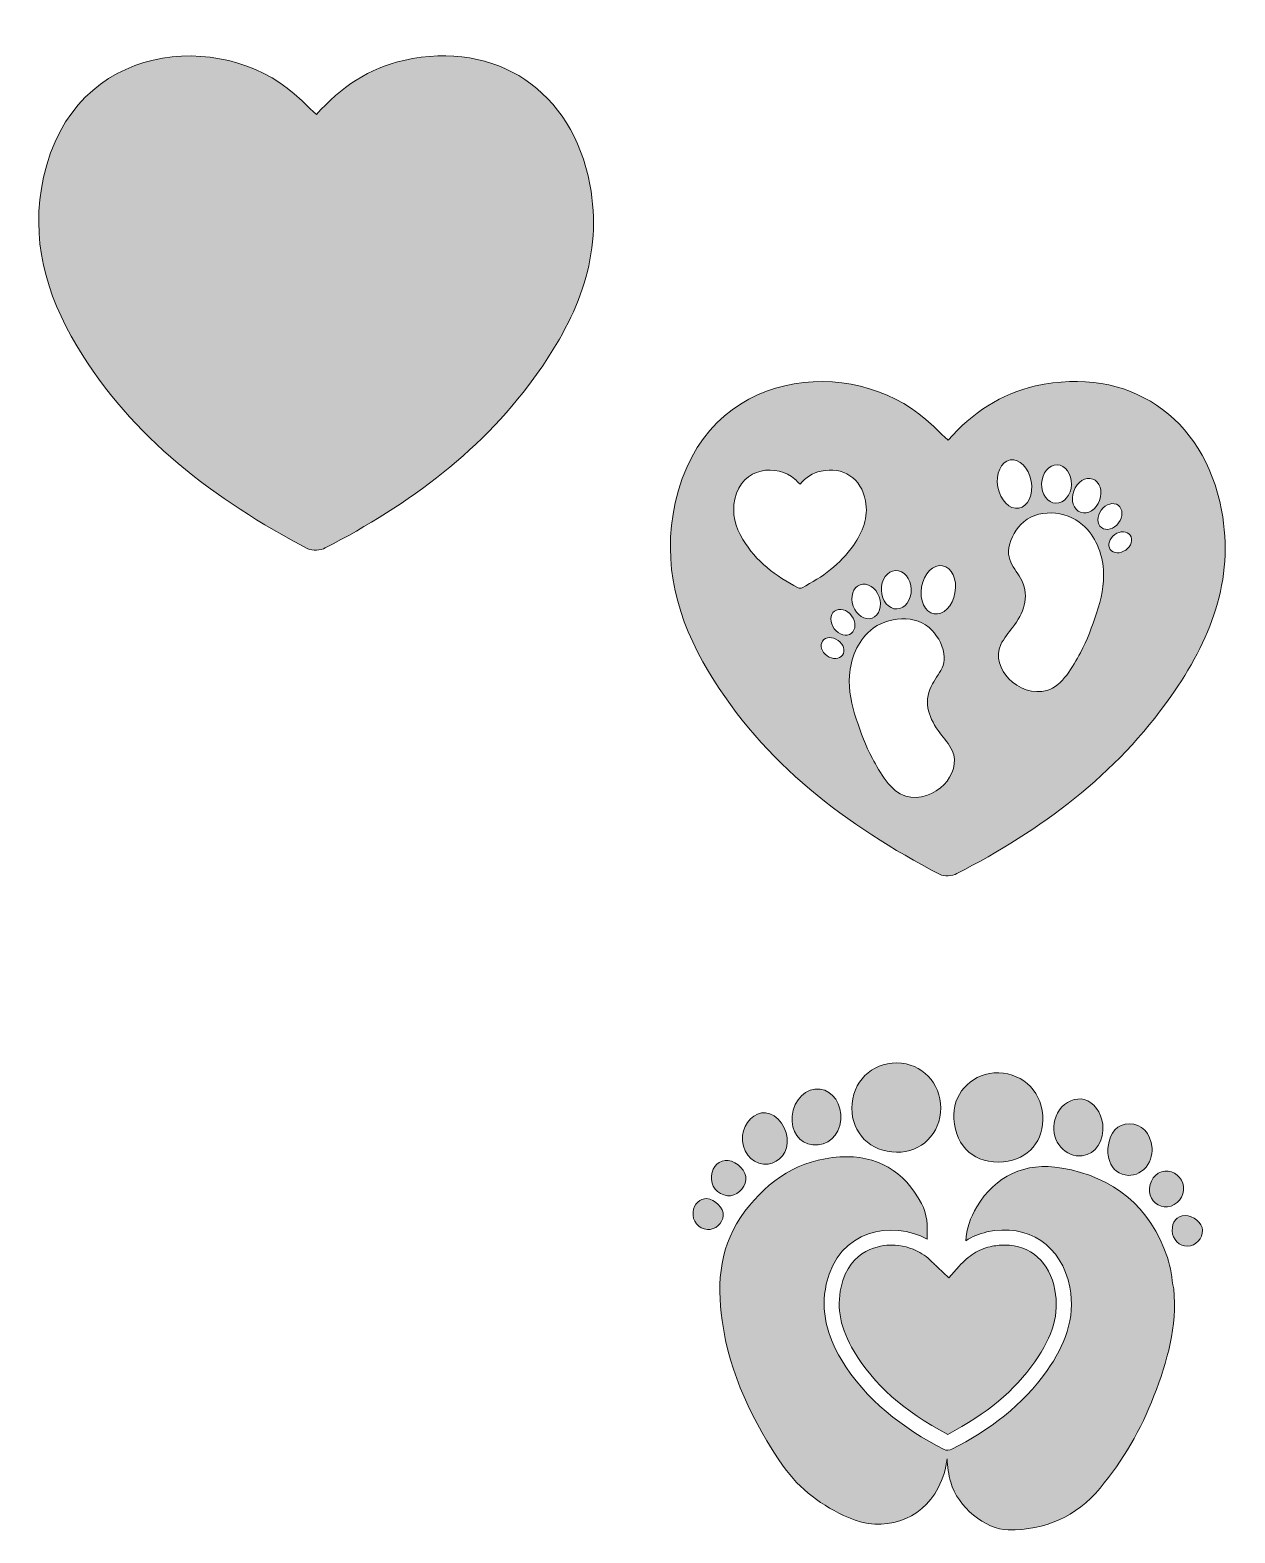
# Model space of a CAD drawing. Extents: x -409 to 1184, y -800 to 197.
# Drawn here: x -409 to 390, y -800 to 197 of the extents above; entities that cross this region are included whole.
import ezdxf

# ---------------------------------------------------------------- set-up
doc = ezdxf.new("R2010")
doc.units = 0
doc.header["$MEASUREMENT"] = 0
doc.layers.add('Layer 1', color=7, linetype='Continuous', lineweight=0)

# ---------------------------------------------------------------- blocks, each defined once
blk = doc.blocks.new('Block_2')
at = {"layer": 'Layer 1', "true_color": 0xed1c24, "transparency": 33554687}
h = blk.add_hatch(color=240, dxfattribs=at)
h.dxf.hatch_style = 2
edge = h.paths.add_edge_path()
edge.add_spline(control_points=[(162.9, -547.19), (179.74, -548.92), (193.47, -537.81), (195.14, -521.08), (196.81, -504.43), (185.42, -489.96), (169.36, -488.32), (152.15, -486.58), (138.27, -497.87), (136.54, -515.04), (134.85, -531.78), (146.07, -545.46), (162.9, -547.19)], knot_values=[0, 0, 0, 0, 1, 1, 1, 2, 2, 2, 3, 3, 3, 4, 4, 4, 4], degree=3, periodic=0)
h = blk.add_hatch(color=240, dxfattribs=at)
h.dxf.hatch_style = 2
edge = h.paths.add_edge_path()
edge.add_spline(control_points=[(237.06, -553.72), (253.32, -552.34), (264.27, -539.35), (262.99, -522.94), (261.63, -505.56), (247.73, -493.47), (230.62, -494.79), (214.6, -496.03), (202.87, -509.47), (204.02, -525.29), (205.4, -544.31), (218.19, -555.31), (237.06, -553.72)], knot_values=[0, 0, 0, 0, 1, 1, 1, 2, 2, 2, 3, 3, 3, 4, 4, 4, 4], degree=3, periodic=0)
h = blk.add_hatch(color=240, dxfattribs=at)
h.dxf.hatch_style = 2
edge = h.paths.add_edge_path()
edge.add_spline(control_points=[(110.39, -542.34), (120.47, -543.38), (128.03, -536.7), (129.04, -525.83), (129.99, -515.61), (123.84, -506.52), (115.27, -505.47), (106.21, -504.36), (97.89, -512.43), (96.83, -523.34), (95.84, -533.54), (101.46, -541.41), (110.39, -542.34)], knot_values=[0, 0, 0, 0, 1, 1, 1, 2, 2, 2, 3, 3, 3, 4, 4, 4, 4], degree=3, periodic=0)
h = blk.add_hatch(color=240, dxfattribs=at)
h.dxf.hatch_style = 2
edge = h.paths.add_edge_path()
edge.add_spline(control_points=[(289.19, -549.67), (298.17, -548.49), (303.81, -539.82), (302.75, -528.84), (301.99, -520.95), (296.86, -514.05), (290.49, -512.34), (285.15, -510.91), (277.6, -513.83), (274.08, -519.26), (272.37, -521.9), (271.02, -525.05), (270.49, -528.14), (268.46, -540.04), (278.24, -551.12), (289.19, -549.67)], knot_values=[0, 0, 0, 0, 1, 1, 1, 2, 2, 2, 3, 3, 3, 4, 4, 4, 5, 5, 5, 5], degree=3, periodic=0)
h = blk.add_hatch(color=240, dxfattribs=at)
h.dxf.hatch_style = 2
edge = h.paths.add_edge_path()
edge.add_spline(control_points=[(77.82, -555.22), (85.88, -555.89), (92.67, -549.91), (93.5, -541.4), (94.4, -532.17), (87.03, -521.74), (79.17, -521.12), (71.82, -520.53), (64.76, -527.58), (63.94, -536.34), (63.02, -546.17), (69.13, -554.48), (77.82, -555.22)], knot_values=[0, 0, 0, 0, 1, 1, 1, 2, 2, 2, 3, 3, 3, 4, 4, 4, 4], degree=3, periodic=0)
h = blk.add_hatch(color=240, dxfattribs=at)
h.dxf.hatch_style = 2
edge = h.paths.add_edge_path()
edge.add_spline(control_points=[(315.68, -561.89), (321, -563.69), (325.89, -562.48), (330.06, -558.71), (334.51, -554.7), (335.66, -549.47), (335.47, -544.57), (334.47, -534.33), (328.73, -528.51), (320.37, -528.53), (312.53, -528.55), (307.42, -534), (306.4, -543.54), (306.2, -545.45), (306.02, -547.45), (306.36, -549.32), (307.4, -554.98), (309.79, -559.9), (315.68, -561.89)], knot_values=[0, 0, 0, 0, 1, 1, 1, 2, 2, 2, 3, 3, 3, 4, 4, 4, 5, 5, 5, 6, 6, 6, 6], degree=3, periodic=0)
h = blk.add_hatch(color=240, dxfattribs=at)
h.dxf.hatch_style = 2
edge = h.paths.add_edge_path()
edge.add_spline(control_points=[(53.79, -576.23), (59.46, -576.91), (65.53, -571.67), (66.07, -565.63), (66.56, -560.16), (60.45, -553.5), (54.37, -552.87), (48.51, -552.26), (43.97, -556.39), (43.22, -563.02), (42.47, -569.66), (47.1, -575.44), (53.79, -576.23)], knot_values=[0, 0, 0, 0, 1, 1, 1, 2, 2, 2, 3, 3, 3, 4, 4, 4, 4], degree=3, periodic=0)
h = blk.add_hatch(color=240, dxfattribs=at)
h.dxf.hatch_style = 2
edge = h.paths.add_edge_path()
edge.add_spline(control_points=[(345.7, -617.12), (334.22, -583.46), (310.36, -563.86), (275.57, -557.84), (251.26, -553.64), (231.63, -562.99), (219.26, -583.47), (214.79, -590.87), (212.46, -598.44), (211.93, -606.06), (216.2, -603.36), (220.86, -601.39), (225.96, -600.26), (253.33, -594.18), (275.69, -609.31), (280.93, -636.96), (284.89, -657.84), (277.42, -675.63), (265.92, -692.09), (249.73, -715.28), (227.58, -731.57), (202.72, -744.41), (201.3, -745.14), (198.9, -745.34), (197.56, -744.64), (170, -730.14), (145.57, -711.95), (129.26, -684.67), (120.07, -669.3), (115.45, -652.98), (119.44, -634.8), (127.45, -598.41), (163.48, -592.31), (186.26, -605.04), (186.67, -595.74), (186.37, -588.4), (182.63, -581.43), (171.01, -559.83), (153.21, -549.01), (128.48, -550.47), (101.55, -552.06), (81.26, -565.71), (65.39, -586.54), (48.89, -608.19), (46.66, -633.22), (50.31, -659.04), (55.35, -694.68), (70.56, -726.33), (90.89, -755.54), (101.71, -771.08), (116.77, -782.13), (134.11, -789.73), (157.31, -799.9), (182.17, -791.74), (193.64, -769.93), (196.94, -763.65), (198.87, -757.23), (199.59, -750.74), (199.75, -755.87), (200.55, -761.07), (201.97, -766.28), (206.38, -782.47), (225.14, -797.7), (240.09, -797.85), (264.65, -798.09), (285.1, -789.26), (300.98, -770.2), (316.35, -751.77), (328.18, -731.26), (336.78, -708.93), (345.54, -686.18), (352.31, -662.97), (349.84, -638), (348.5, -631.02), (347.98, -623.77), (345.7, -617.12)], knot_values=[0, 0, 0, 0, 1, 1, 1, 2, 2, 2, 3, 3, 3, 4, 4, 4, 5, 5, 5, 6, 6, 6, 7, 7, 7, 8, 8, 8, 9, 9, 9, 10, 10, 10, 11, 11, 11, 12, 12, 12, 13, 13, 13, 14, 14, 14, 15, 15, 15, 16, 16, 16, 17, 17, 17, 18, 18, 18, 19, 19, 19, 20, 20, 20, 21, 21, 21, 22, 22, 22, 23, 23, 23, 24, 24, 24, 25, 25, 25, 25], degree=3, periodic=0)
h = blk.add_hatch(color=240, dxfattribs=at)
h.dxf.hatch_style = 2
edge = h.paths.add_edge_path()
edge.add_spline(control_points=[(333.84, -573.57), (334.59, -579.93), (339.63, -584.11), (345.85, -583.51), (352.25, -582.89), (356.98, -576.85), (356.29, -570.18), (355.65, -563.92), (350.17, -559.37), (343.9, -559.9), (337.83, -560.42), (333.07, -566.9), (333.84, -573.57)], knot_values=[0, 0, 0, 0, 1, 1, 1, 2, 2, 2, 3, 3, 3, 4, 4, 4, 4], degree=3, periodic=0)
h = blk.add_hatch(color=240, dxfattribs=at)
h.dxf.hatch_style = 2
edge = h.paths.add_edge_path()
edge.add_spline(control_points=[(40.26, -578.08), (35.62, -577.87), (31.57, -581.75), (31.06, -586.9), (30.45, -593.04), (34.6, -598.14), (40.58, -598.6), (45.68, -598.99), (50.75, -594.53), (51.08, -589.34), (51.39, -584.53), (45.41, -578.31), (40.26, -578.08)], knot_values=[0, 0, 0, 0, 1, 1, 1, 2, 2, 2, 3, 3, 3, 4, 4, 4, 4], degree=3, periodic=0)
h = blk.add_hatch(color=240, dxfattribs=at)
h.dxf.hatch_style = 2
edge = h.paths.add_edge_path()
edge.add_spline(control_points=[(357.4, -589.37), (351.99, -589.48), (348.66, -593.44), (348.87, -599.53), (349.07, -605.32), (353.53, -609.73), (359.11, -609.64), (364.43, -609.56), (369.15, -604.5), (369, -599.07), (368.86, -594.32), (362.81, -589.26), (357.4, -589.37)], knot_values=[0, 0, 0, 0, 1, 1, 1, 2, 2, 2, 3, 3, 3, 4, 4, 4, 4], degree=3, periodic=0)
h = blk.add_hatch(color=240, dxfattribs=at)
h.dxf.hatch_style = 2
edge = h.paths.add_edge_path()
edge.add_spline(control_points=[(129.21, -636.94), (126.12, -650.99), (128.87, -664.53), (137.84, -679.54), (150.83, -701.27), (170.61, -718.8), (199.94, -734.58), (225.94, -720.89), (244.34, -705.54), (257.72, -686.36), (269.91, -668.92), (274.03, -654.26), (271.1, -638.82), (267.56, -620.1), (255.08, -608.92), (237.73, -608.92), (234.63, -608.92), (231.4, -609.29), (228.12, -610.02), (224.24, -610.88), (220.69, -612.35), (217.25, -614.52), (213.89, -616.64), (210.63, -619.46), (207.58, -622.91), (207.58, -622.91), (200.77, -630.61), (200.77, -630.61), (200.77, -630.61), (193.26, -623.6), (193.26, -623.6), (192.33, -622.73), (191.48, -621.92), (190.68, -621.16), (189.3, -619.85), (188.11, -618.72), (186.93, -617.68), (185.28, -616.22), (183.41, -614.9), (181.38, -613.77), (175.84, -610.67), (169.16, -608.97), (162.57, -608.97), (156.19, -608.97), (134.92, -610.99), (129.21, -636.94)], knot_values=[0, 0, 0, 0, 1, 1, 1, 2, 2, 2, 3, 3, 3, 4, 4, 4, 5, 5, 5, 6, 6, 6, 7, 7, 7, 8, 8, 8, 9, 9, 9, 10, 10, 10, 11, 11, 11, 12, 12, 12, 13, 13, 13, 14, 14, 14, 15, 15, 15, 15], degree=3, periodic=0)
at = {"layer": 'Layer 1'}
for points, knots in [([(162.9, -547.19), (179.74, -548.92), (193.47, -537.81), (195.14, -521.08), (196.81, -504.43), (185.42, -489.96), (169.36, -488.32), (152.15, -486.58), (138.27, -497.87), (136.54, -515.04), (134.85, -531.78), (146.07, -545.46), (162.9, -547.19)], [0, 0, 0, 0, 1, 1, 1, 2, 2, 2, 3, 3, 3, 4, 4, 4, 4]), ([(237.06, -553.72), (253.32, -552.34), (264.27, -539.35), (262.99, -522.94), (261.63, -505.56), (247.73, -493.47), (230.62, -494.79), (214.6, -496.03), (202.87, -509.47), (204.02, -525.29), (205.4, -544.31), (218.19, -555.31), (237.06, -553.72)], [0, 0, 0, 0, 1, 1, 1, 2, 2, 2, 3, 3, 3, 4, 4, 4, 4]), ([(110.39, -542.34), (120.47, -543.38), (128.03, -536.7), (129.04, -525.83), (129.99, -515.61), (123.84, -506.52), (115.27, -505.47), (106.21, -504.36), (97.89, -512.43), (96.83, -523.34), (95.84, -533.54), (101.46, -541.41), (110.39, -542.34)], [0, 0, 0, 0, 1, 1, 1, 2, 2, 2, 3, 3, 3, 4, 4, 4, 4]), ([(289.19, -549.67), (298.17, -548.49), (303.81, -539.82), (302.75, -528.84), (301.99, -520.95), (296.86, -514.05), (290.49, -512.34), (285.15, -510.91), (277.6, -513.83), (274.08, -519.26), (272.37, -521.9), (271.02, -525.05), (270.49, -528.14), (268.46, -540.04), (278.24, -551.12), (289.19, -549.67)], [0, 0, 0, 0, 1, 1, 1, 2, 2, 2, 3, 3, 3, 4, 4, 4, 5, 5, 5, 5]), ([(77.82, -555.22), (85.88, -555.89), (92.67, -549.91), (93.5, -541.4), (94.4, -532.17), (87.03, -521.74), (79.17, -521.12), (71.82, -520.53), (64.76, -527.58), (63.94, -536.34), (63.02, -546.17), (69.13, -554.48), (77.82, -555.22)], [0, 0, 0, 0, 1, 1, 1, 2, 2, 2, 3, 3, 3, 4, 4, 4, 4]), ([(315.68, -561.89), (321, -563.69), (325.89, -562.48), (330.06, -558.71), (334.51, -554.7), (335.66, -549.47), (335.47, -544.57), (334.47, -534.33), (328.73, -528.51), (320.37, -528.53), (312.53, -528.55), (307.42, -534), (306.4, -543.54), (306.2, -545.45), (306.02, -547.45), (306.36, -549.32), (307.4, -554.98), (309.79, -559.9), (315.68, -561.89)], [0, 0, 0, 0, 1, 1, 1, 2, 2, 2, 3, 3, 3, 4, 4, 4, 5, 5, 5, 6, 6, 6, 6]), ([(53.79, -576.23), (59.46, -576.91), (65.53, -571.67), (66.07, -565.63), (66.56, -560.16), (60.45, -553.5), (54.37, -552.87), (48.51, -552.26), (43.97, -556.39), (43.22, -563.02), (42.47, -569.66), (47.1, -575.44), (53.79, -576.23)], [0, 0, 0, 0, 1, 1, 1, 2, 2, 2, 3, 3, 3, 4, 4, 4, 4]), ([(345.7, -617.12), (334.22, -583.46), (310.36, -563.86), (275.57, -557.84), (251.26, -553.64), (231.63, -562.99), (219.26, -583.47), (214.79, -590.87), (212.46, -598.44), (211.93, -606.06), (216.2, -603.36), (220.86, -601.39), (225.96, -600.26), (253.33, -594.18), (275.69, -609.31), (280.93, -636.96), (284.89, -657.84), (277.42, -675.63), (265.92, -692.09), (249.73, -715.28), (227.58, -731.57), (202.72, -744.41), (201.3, -745.14), (198.9, -745.34), (197.56, -744.64), (170, -730.14), (145.57, -711.95), (129.26, -684.67), (120.07, -669.3), (115.45, -652.98), (119.44, -634.8), (127.45, -598.41), (163.48, -592.31), (186.26, -605.04), (186.67, -595.74), (186.37, -588.4), (182.63, -581.43), (171.01, -559.83), (153.21, -549.01), (128.48, -550.47), (101.55, -552.06), (81.26, -565.71), (65.39, -586.54), (48.89, -608.19), (46.66, -633.22), (50.31, -659.04), (55.35, -694.68), (70.56, -726.33), (90.89, -755.54), (101.71, -771.08), (116.77, -782.13), (134.11, -789.73), (157.31, -799.9), (182.17, -791.74), (193.64, -769.93), (196.94, -763.65), (198.87, -757.23), (199.59, -750.74), (199.75, -755.87), (200.55, -761.07), (201.97, -766.28), (206.38, -782.47), (225.14, -797.7), (240.09, -797.85), (264.65, -798.09), (285.1, -789.26), (300.98, -770.2), (316.35, -751.77), (328.18, -731.26), (336.78, -708.93), (345.54, -686.18), (352.31, -662.97), (349.84, -638), (348.5, -631.02), (347.98, -623.77), (345.7, -617.12)], [0, 0, 0, 0, 1, 1, 1, 2, 2, 2, 3, 3, 3, 4, 4, 4, 5, 5, 5, 6, 6, 6, 7, 7, 7, 8, 8, 8, 9, 9, 9, 10, 10, 10, 11, 11, 11, 12, 12, 12, 13, 13, 13, 14, 14, 14, 15, 15, 15, 16, 16, 16, 17, 17, 17, 18, 18, 18, 19, 19, 19, 20, 20, 20, 21, 21, 21, 22, 22, 22, 23, 23, 23, 24, 24, 24, 25, 25, 25, 25]), ([(333.84, -573.57), (334.59, -579.93), (339.63, -584.11), (345.85, -583.51), (352.25, -582.89), (356.98, -576.85), (356.29, -570.18), (355.65, -563.92), (350.17, -559.37), (343.9, -559.9), (337.83, -560.42), (333.07, -566.9), (333.84, -573.57)], [0, 0, 0, 0, 1, 1, 1, 2, 2, 2, 3, 3, 3, 4, 4, 4, 4]), ([(40.26, -578.08), (35.62, -577.87), (31.57, -581.75), (31.06, -586.9), (30.45, -593.04), (34.6, -598.14), (40.58, -598.6), (45.68, -598.99), (50.75, -594.53), (51.08, -589.34), (51.39, -584.53), (45.41, -578.31), (40.26, -578.08)], [0, 0, 0, 0, 1, 1, 1, 2, 2, 2, 3, 3, 3, 4, 4, 4, 4]), ([(357.4, -589.37), (351.99, -589.48), (348.66, -593.44), (348.87, -599.53), (349.07, -605.32), (353.53, -609.73), (359.11, -609.64), (364.43, -609.56), (369.15, -604.5), (369, -599.07), (368.86, -594.32), (362.81, -589.26), (357.4, -589.37)], [0, 0, 0, 0, 1, 1, 1, 2, 2, 2, 3, 3, 3, 4, 4, 4, 4]), ([(129.21, -636.94), (126.12, -650.99), (128.87, -664.53), (137.84, -679.54), (150.83, -701.27), (170.61, -718.8), (199.94, -734.58), (225.94, -720.89), (244.34, -705.54), (257.72, -686.36), (269.91, -668.92), (274.03, -654.26), (271.1, -638.82), (267.56, -620.1), (255.08, -608.92), (237.73, -608.92), (234.63, -608.92), (231.4, -609.29), (228.12, -610.02), (224.24, -610.88), (220.69, -612.35), (217.25, -614.52), (213.89, -616.64), (210.63, -619.46), (207.58, -622.91), (207.58, -622.91), (200.77, -630.61), (200.77, -630.61), (200.77, -630.61), (193.26, -623.6), (193.26, -623.6), (192.33, -622.73), (191.48, -621.92), (190.68, -621.16), (189.3, -619.85), (188.11, -618.72), (186.93, -617.68), (185.28, -616.22), (183.41, -614.9), (181.38, -613.77), (175.84, -610.67), (169.16, -608.97), (162.57, -608.97), (156.19, -608.97), (134.92, -610.99), (129.21, -636.94)], [0, 0, 0, 0, 1, 1, 1, 2, 2, 2, 3, 3, 3, 4, 4, 4, 5, 5, 5, 6, 6, 6, 7, 7, 7, 8, 8, 8, 9, 9, 9, 10, 10, 10, 11, 11, 11, 12, 12, 12, 13, 13, 13, 14, 14, 14, 15, 15, 15, 15])]:
    blk.add_open_spline(points, degree=3, knots=knots, dxfattribs=at)

msp = doc.modelspace()

# ---------------------------------------------------------------- hatches: boundary and pattern name
at = {"layer": 'Layer 1', "true_color": 0xed1c24, "transparency": 33554687}
h = msp.add_hatch(color=240, dxfattribs=at)
h.dxf.hatch_style = 2
edge = h.paths.add_edge_path()
edge.add_spline(control_points=[(-218.8, 141.01), (-202.71, 159.18), (-183.75, 171.86), (-160.74, 176.97), (-99.34, 190.63), (-49.16, 156.67), (-37.4, 94.62), (-28.52, 47.77), (-45.29, 7.86), (-71.07, -29.07), (-107.42, -81.12), (-157.12, -117.66), (-212.9, -146.48), (-216.07, -148.12), (-221.47, -148.57), (-224.47, -146.99), (-286.33, -114.46), (-341.14, -73.63), (-377.73, -12.43), (-398.34, 22.06), (-408.73, 58.69), (-399.76, 99.46), (-379.73, 190.56), (-281.45, 197.05), (-233.47, 154.71), (-228.89, 150.67), (-224.53, 146.38), (-218.8, 141.01)], knot_values=[0, 0, 0, 0, 1, 1, 1, 2, 2, 2, 3, 3, 3, 4, 4, 4, 5, 5, 5, 6, 6, 6, 7, 7, 7, 8, 8, 8, 9, 9, 9, 9], degree=3, periodic=0)
h = msp.add_hatch(color=240, dxfattribs=at)
h.dxf.hatch_style = 2
edge = h.paths.add_edge_path()
edge.add_spline(control_points=[(318.06, -147.88), (314.41, -150.47), (309.82, -150.27), (307.82, -147.44), (305.81, -144.61), (307.14, -140.21), (310.79, -137.63), (314.44, -135.04), (319.02, -135.24), (321.03, -138.07), (323.04, -140.9), (321.71, -145.29), (318.06, -147.88)], knot_values=[0, 0, 0, 0, 1, 1, 1, 2, 2, 2, 3, 3, 3, 4, 4, 4, 4], degree=3, periodic=0)
edge = h.paths.add_edge_path()
edge.add_spline(control_points=[(302.01, -133.03), (298.83, -130.65), (298.74, -125.41), (301.8, -121.33), (304.86, -117.24), (309.91, -115.85), (313.09, -118.22), (316.26, -120.6), (316.35, -125.84), (313.29, -129.92), (310.23, -134.01), (305.18, -135.4), (302.01, -133.03)], knot_values=[0, 0, 0, 0, 1, 1, 1, 2, 2, 2, 3, 3, 3, 4, 4, 4, 4], degree=3, periodic=0)
edge = h.paths.add_edge_path()
edge.add_spline(control_points=[(298.67, -189.78), (295.54, -198.83), (292.68, -207.47), (287.97, -215.99), (282.94, -225.1), (276.26, -238.01), (265.74, -241.08), (257.05, -243.61), (246.49, -239.68), (240.43, -233.27), (234.91, -227.44), (231.37, -218.3), (235.14, -210.63), (237.22, -206.41), (240.29, -202.79), (243.17, -199.08), (250.13, -190.11), (254.39, -179.14), (249.06, -168.16), (246.99, -163.89), (243.77, -160.25), (241.75, -155.95), (240.68, -153.66), (240.26, -151.2), (240.34, -148.71), (240.56, -142.24), (244.15, -135.54), (248.38, -131.01), (258.82, -119.84), (278.37, -121.62), (289.34, -131.07), (297.9, -138.45), (302.47, -149.74), (303.23, -161.01), (303.9, -170.83), (301.86, -180.54), (298.67, -189.78)], knot_values=[0, 0, 0, 0, 1, 1, 1, 2, 2, 2, 3, 3, 3, 4, 4, 4, 5, 5, 5, 6, 6, 6, 7, 7, 7, 8, 8, 8, 9, 9, 9, 10, 10, 10, 11, 11, 11, 12, 12, 12, 12], degree=3, periodic=0)
edge = h.paths.add_edge_path()
edge.add_spline(control_points=[(241.43, -88.11), (247.54, -87.02), (253.76, -93.3), (255.34, -102.12), (256.91, -110.95), (253.23, -118.99), (247.12, -120.08), (241.01, -121.16), (234.78, -114.89), (233.21, -106.07), (231.64, -97.24), (235.31, -89.2), (241.43, -88.11)], knot_values=[0, 0, 0, 0, 1, 1, 1, 2, 2, 2, 3, 3, 3, 4, 4, 4, 4], degree=3, periodic=0)
edge = h.paths.add_edge_path()
edge.add_spline(control_points=[(272.58, -91.36), (278.04, -91.54), (282.27, -97.39), (282.04, -104.42), (281.8, -111.46), (277.19, -117.01), (271.73, -116.83), (266.27, -116.65), (262.04, -110.8), (262.27, -103.76), (262.51, -96.73), (267.12, -91.17), (272.58, -91.36)], knot_values=[0, 0, 0, 0, 1, 1, 1, 2, 2, 2, 3, 3, 3, 4, 4, 4, 4], degree=3, periodic=0)
edge = h.paths.add_edge_path()
edge.add_spline(control_points=[(283.57, -108.72), (285.78, -102.63), (291.4, -99.07), (296.13, -100.78), (300.86, -102.49), (302.91, -108.82), (300.7, -114.92), (298.49, -121.01), (292.87, -124.57), (288.14, -122.86), (283.41, -121.15), (281.37, -114.82), (283.57, -108.72)], knot_values=[0, 0, 0, 0, 1, 1, 1, 2, 2, 2, 3, 3, 3, 4, 4, 4, 4], degree=3, periodic=0)
edge = h.paths.add_edge_path()
edge.add_spline(control_points=[(204.79, -176.22), (203.22, -185.04), (196.99, -191.32), (190.88, -190.23), (184.77, -189.14), (181.09, -181.1), (182.66, -172.27), (184.24, -163.45), (190.46, -157.18), (196.57, -158.26), (202.69, -159.35), (206.36, -167.39), (204.79, -176.22)], knot_values=[0, 0, 0, 0, 1, 1, 1, 2, 2, 2, 3, 3, 3, 4, 4, 4, 4], degree=3, periodic=0)
edge = h.paths.add_edge_path()
edge.add_spline(control_points=[(197.57, -303.43), (191.51, -309.83), (180.95, -313.76), (172.26, -311.23), (161.74, -308.16), (155.06, -295.25), (150.03, -286.14), (145.32, -277.62), (142.46, -268.98), (139.33, -259.93), (136.14, -250.7), (134.1, -240.98), (134.77, -231.16), (135.53, -219.89), (140.1, -208.6), (148.66, -201.22), (159.63, -191.77), (179.18, -189.99), (189.62, -201.16), (193.85, -205.69), (197.44, -212.39), (197.66, -218.86), (197.74, -221.36), (197.32, -223.82), (196.25, -226.11), (194.23, -230.4), (191.01, -234.04), (188.94, -238.31), (183.61, -249.29), (187.87, -260.27), (194.83, -269.23), (197.71, -272.94), (200.78, -276.56), (202.86, -280.78), (206.63, -288.45), (203.09, -297.59), (197.57, -303.43)], knot_values=[0, 0, 0, 0, 1, 1, 1, 2, 2, 2, 3, 3, 3, 4, 4, 4, 5, 5, 5, 6, 6, 6, 7, 7, 7, 8, 8, 8, 9, 9, 9, 10, 10, 10, 11, 11, 11, 12, 12, 12, 12], degree=3, periodic=0)
edge = h.paths.add_edge_path()
edge.add_spline(control_points=[(124.71, -200.07), (121.65, -195.99), (121.74, -190.75), (124.91, -188.38), (128.09, -186), (133.14, -187.39), (136.2, -191.48), (139.26, -195.56), (139.17, -200.8), (135.99, -203.18), (132.82, -205.55), (127.77, -204.16), (124.71, -200.07)], knot_values=[0, 0, 0, 0, 1, 1, 1, 2, 2, 2, 3, 3, 3, 4, 4, 4, 4], degree=3, periodic=0)
edge = h.paths.add_edge_path()
edge.add_spline(control_points=[(130.18, -217.59), (128.18, -220.42), (123.59, -220.62), (119.94, -218.03), (116.29, -215.44), (114.96, -211.05), (116.97, -208.22), (118.98, -205.39), (123.56, -205.19), (127.21, -207.78), (130.86, -210.36), (132.19, -214.76), (130.18, -217.59)], knot_values=[0, 0, 0, 0, 1, 1, 1, 2, 2, 2, 3, 3, 3, 4, 4, 4, 4], degree=3, periodic=0)
edge = h.paths.add_edge_path()
edge.add_spline(control_points=[(100.69, -172.98), (85.9, -165.2), (72.79, -155.43), (64.04, -140.8), (59.11, -132.55), (56.63, -123.79), (58.77, -114.04), (63.56, -92.26), (87.07, -90.7), (98.54, -100.83), (99.63, -101.8), (100.68, -102.82), (102.05, -104.11), (105.9, -99.76), (110.43, -96.73), (115.93, -95.51), (130.62, -92.24), (142.61, -100.36), (145.43, -115.2), (147.55, -126.4), (143.54, -135.95), (137.37, -144.78), (128.68, -157.22), (116.8, -165.96), (103.46, -172.85), (102.7, -173.25), (101.41, -173.35), (100.69, -172.98)], knot_values=[0, 0, 0, 0, 1, 1, 1, 2, 2, 2, 3, 3, 3, 4, 4, 4, 5, 5, 5, 6, 6, 6, 7, 7, 7, 8, 8, 8, 9, 9, 9, 9], degree=3, periodic=0)
edge = h.paths.add_edge_path()
edge.add_spline(control_points=[(154.43, -178.87), (156.63, -184.97), (154.59, -191.3), (149.86, -193.01), (145.13, -194.72), (139.51, -191.16), (137.3, -185.07), (135.09, -178.97), (137.14, -172.65), (141.87, -170.93), (146.6, -169.22), (152.22, -172.78), (154.43, -178.87)], knot_values=[0, 0, 0, 0, 1, 1, 1, 2, 2, 2, 3, 3, 3, 4, 4, 4, 4], degree=3, periodic=0)
edge = h.paths.add_edge_path()
edge.add_spline(control_points=[(165.42, -161.51), (170.88, -161.33), (175.49, -166.88), (175.73, -173.91), (175.96, -180.95), (171.73, -186.8), (166.27, -186.98), (160.81, -187.16), (156.2, -181.61), (155.96, -174.58), (155.73, -167.54), (159.96, -161.69), (165.42, -161.51)], knot_values=[0, 0, 0, 0, 1, 1, 1, 2, 2, 2, 3, 3, 3, 4, 4, 4, 4], degree=3, periodic=0)
edge = h.paths.add_edge_path()
edge.add_spline(control_points=[(381.6, -121.38), (369.84, -59.33), (319.66, -25.37), (258.26, -39.03), (235.25, -44.14), (216.29, -56.82), (200.2, -74.99), (194.47, -69.62), (190.11, -65.33), (185.53, -61.29), (137.55, -18.95), (39.27, -25.44), (19.24, -116.54), (10.27, -157.31), (20.66, -193.94), (41.27, -228.43), (77.86, -289.63), (132.67, -330.46), (194.53, -362.99), (197.53, -364.57), (202.93, -364.12), (206.1, -362.48), (261.88, -333.66), (311.58, -297.12), (347.93, -245.07), (373.71, -208.14), (390.48, -168.23), (381.6, -121.38)], knot_values=[0, 0, 0, 0, 1, 1, 1, 2, 2, 2, 3, 3, 3, 4, 4, 4, 5, 5, 5, 6, 6, 6, 7, 7, 7, 8, 8, 8, 9, 9, 9, 9], degree=3, periodic=0)

# ---------------------------------------------------------------- linework, layer by layer
at = {"layer": 'Layer 1'}
for points, knots in [([(-218.8, 141.01), (-202.71, 159.18), (-183.75, 171.86), (-160.74, 176.97), (-99.34, 190.63), (-49.16, 156.67), (-37.4, 94.62), (-28.52, 47.77), (-45.29, 7.86), (-71.07, -29.07), (-107.42, -81.12), (-157.12, -117.66), (-212.9, -146.48), (-216.07, -148.12), (-221.47, -148.57), (-224.47, -146.99), (-286.33, -114.46), (-341.14, -73.63), (-377.73, -12.43), (-398.34, 22.06), (-408.73, 58.69), (-399.76, 99.46), (-379.73, 190.56), (-281.45, 197.05), (-233.47, 154.71), (-228.89, 150.67), (-224.53, 146.38), (-218.8, 141.01)], [0, 0, 0, 0, 1, 1, 1, 2, 2, 2, 3, 3, 3, 4, 4, 4, 5, 5, 5, 6, 6, 6, 7, 7, 7, 8, 8, 8, 9, 9, 9, 9]), ([(381.6, -121.38), (369.84, -59.33), (319.66, -25.37), (258.26, -39.03), (235.25, -44.14), (216.29, -56.82), (200.2, -74.99), (194.47, -69.62), (190.11, -65.33), (185.53, -61.29), (137.55, -18.95), (39.27, -25.44), (19.24, -116.54), (10.27, -157.31), (20.66, -193.94), (41.27, -228.43), (77.86, -289.63), (132.67, -330.46), (194.53, -362.99), (197.53, -364.57), (202.93, -364.12), (206.1, -362.48), (261.88, -333.66), (311.58, -297.12), (347.93, -245.07), (373.71, -208.14), (390.48, -168.23), (381.6, -121.38)], [0, 0, 0, 0, 1, 1, 1, 2, 2, 2, 3, 3, 3, 4, 4, 4, 5, 5, 5, 6, 6, 6, 7, 7, 7, 8, 8, 8, 9, 9, 9, 9]), ([(241.43, -88.11), (247.54, -87.02), (253.76, -93.3), (255.34, -102.12), (256.91, -110.95), (253.23, -118.99), (247.12, -120.08), (241.01, -121.16), (234.78, -114.89), (233.21, -106.07), (231.64, -97.24), (235.31, -89.2), (241.43, -88.11)], [0, 0, 0, 0, 1, 1, 1, 2, 2, 2, 3, 3, 3, 4, 4, 4, 4]), ([(100.69, -172.98), (85.9, -165.2), (72.79, -155.43), (64.04, -140.8), (59.11, -132.55), (56.63, -123.79), (58.77, -114.04), (63.56, -92.26), (87.07, -90.7), (98.54, -100.83), (99.63, -101.8), (100.68, -102.82), (102.05, -104.11), (105.9, -99.76), (110.43, -96.73), (115.93, -95.51), (130.62, -92.24), (142.61, -100.36), (145.43, -115.2), (147.55, -126.4), (143.54, -135.95), (137.37, -144.78), (128.68, -157.22), (116.8, -165.96), (103.46, -172.85), (102.7, -173.25), (101.41, -173.35), (100.69, -172.98)], [0, 0, 0, 0, 1, 1, 1, 2, 2, 2, 3, 3, 3, 4, 4, 4, 5, 5, 5, 6, 6, 6, 7, 7, 7, 8, 8, 8, 9, 9, 9, 9]), ([(272.58, -91.36), (278.04, -91.54), (282.27, -97.39), (282.04, -104.42), (281.8, -111.46), (277.19, -117.01), (271.73, -116.83), (266.27, -116.65), (262.04, -110.8), (262.27, -103.76), (262.51, -96.73), (267.12, -91.17), (272.58, -91.36)], [0, 0, 0, 0, 1, 1, 1, 2, 2, 2, 3, 3, 3, 4, 4, 4, 4]), ([(283.57, -108.72), (285.78, -102.63), (291.4, -99.07), (296.13, -100.78), (300.86, -102.49), (302.91, -108.82), (300.7, -114.92), (298.49, -121.01), (292.87, -124.57), (288.14, -122.86), (283.41, -121.15), (281.37, -114.82), (283.57, -108.72)], [0, 0, 0, 0, 1, 1, 1, 2, 2, 2, 3, 3, 3, 4, 4, 4, 4]), ([(302.01, -133.03), (298.83, -130.65), (298.74, -125.41), (301.8, -121.33), (304.86, -117.24), (309.91, -115.85), (313.09, -118.22), (316.26, -120.6), (316.35, -125.84), (313.29, -129.92), (310.23, -134.01), (305.18, -135.4), (302.01, -133.03)], [0, 0, 0, 0, 1, 1, 1, 2, 2, 2, 3, 3, 3, 4, 4, 4, 4]), ([(298.67, -189.78), (295.54, -198.83), (292.68, -207.47), (287.97, -215.99), (282.94, -225.1), (276.26, -238.01), (265.74, -241.08), (257.05, -243.61), (246.49, -239.68), (240.43, -233.27), (234.91, -227.44), (231.37, -218.3), (235.14, -210.63), (237.22, -206.41), (240.29, -202.79), (243.17, -199.08), (250.13, -190.11), (254.39, -179.14), (249.06, -168.16), (246.99, -163.89), (243.77, -160.25), (241.75, -155.95), (240.68, -153.66), (240.26, -151.2), (240.34, -148.71), (240.56, -142.24), (244.15, -135.54), (248.38, -131.01), (258.82, -119.84), (278.37, -121.62), (289.34, -131.07), (297.9, -138.45), (302.47, -149.74), (303.23, -161.01), (303.9, -170.83), (301.86, -180.54), (298.67, -189.78)], [0, 0, 0, 0, 1, 1, 1, 2, 2, 2, 3, 3, 3, 4, 4, 4, 5, 5, 5, 6, 6, 6, 7, 7, 7, 8, 8, 8, 9, 9, 9, 10, 10, 10, 11, 11, 11, 12, 12, 12, 12]), ([(318.06, -147.88), (314.41, -150.47), (309.82, -150.27), (307.82, -147.44), (305.81, -144.61), (307.14, -140.21), (310.79, -137.63), (314.44, -135.04), (319.02, -135.24), (321.03, -138.07), (323.04, -140.9), (321.71, -145.29), (318.06, -147.88)], [0, 0, 0, 0, 1, 1, 1, 2, 2, 2, 3, 3, 3, 4, 4, 4, 4]), ([(204.79, -176.22), (203.22, -185.04), (196.99, -191.32), (190.88, -190.23), (184.77, -189.14), (181.09, -181.1), (182.66, -172.27), (184.24, -163.45), (190.46, -157.18), (196.57, -158.26), (202.69, -159.35), (206.36, -167.39), (204.79, -176.22)], [0, 0, 0, 0, 1, 1, 1, 2, 2, 2, 3, 3, 3, 4, 4, 4, 4]), ([(154.43, -178.87), (156.63, -184.97), (154.59, -191.3), (149.86, -193.01), (145.13, -194.72), (139.51, -191.16), (137.3, -185.07), (135.09, -178.97), (137.14, -172.65), (141.87, -170.93), (146.6, -169.22), (152.22, -172.78), (154.43, -178.87)], [0, 0, 0, 0, 1, 1, 1, 2, 2, 2, 3, 3, 3, 4, 4, 4, 4]), ([(165.42, -161.51), (170.88, -161.33), (175.49, -166.88), (175.73, -173.91), (175.96, -180.95), (171.73, -186.8), (166.27, -186.98), (160.81, -187.16), (156.2, -181.61), (155.96, -174.58), (155.73, -167.54), (159.96, -161.69), (165.42, -161.51)], [0, 0, 0, 0, 1, 1, 1, 2, 2, 2, 3, 3, 3, 4, 4, 4, 4]), ([(124.71, -200.07), (121.65, -195.99), (121.74, -190.75), (124.91, -188.38), (128.09, -186), (133.14, -187.39), (136.2, -191.48), (139.26, -195.56), (139.17, -200.8), (135.99, -203.18), (132.82, -205.55), (127.77, -204.16), (124.71, -200.07)], [0, 0, 0, 0, 1, 1, 1, 2, 2, 2, 3, 3, 3, 4, 4, 4, 4]), ([(197.57, -303.43), (191.51, -309.83), (180.95, -313.76), (172.26, -311.23), (161.74, -308.16), (155.06, -295.25), (150.03, -286.14), (145.32, -277.62), (142.46, -268.98), (139.33, -259.93), (136.14, -250.7), (134.1, -240.98), (134.77, -231.16), (135.53, -219.89), (140.1, -208.6), (148.66, -201.22), (159.63, -191.77), (179.18, -189.99), (189.62, -201.16), (193.85, -205.69), (197.44, -212.39), (197.66, -218.86), (197.74, -221.36), (197.32, -223.82), (196.25, -226.11), (194.23, -230.4), (191.01, -234.04), (188.94, -238.31), (183.61, -249.29), (187.87, -260.27), (194.83, -269.23), (197.71, -272.94), (200.78, -276.56), (202.86, -280.78), (206.63, -288.45), (203.09, -297.59), (197.57, -303.43)], [0, 0, 0, 0, 1, 1, 1, 2, 2, 2, 3, 3, 3, 4, 4, 4, 5, 5, 5, 6, 6, 6, 7, 7, 7, 8, 8, 8, 9, 9, 9, 10, 10, 10, 11, 11, 11, 12, 12, 12, 12]), ([(130.18, -217.59), (128.18, -220.42), (123.59, -220.62), (119.94, -218.03), (116.29, -215.44), (114.96, -211.05), (116.97, -208.22), (118.98, -205.39), (123.56, -205.19), (127.21, -207.78), (130.86, -210.36), (132.19, -214.76), (130.18, -217.59)], [0, 0, 0, 0, 1, 1, 1, 2, 2, 2, 3, 3, 3, 4, 4, 4, 4])]:
    msp.add_open_spline(points, degree=3, knots=knots, dxfattribs=at)

# ---------------------------------------------------------------- block references
msp.add_blockref('Block_2', (0, 0), dxfattribs=at)

doc.saveas('drawing.dxf')
